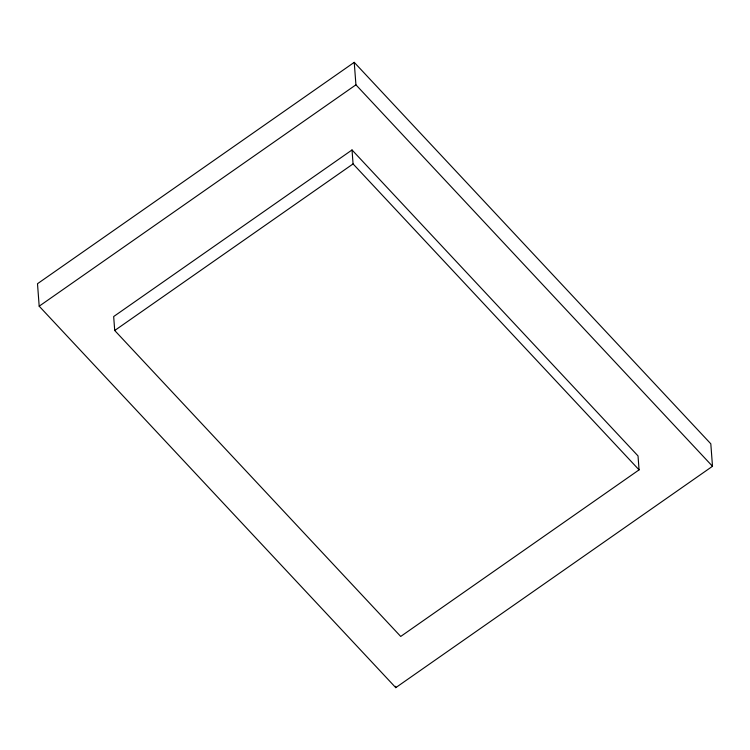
<?xml version="1.0" encoding="UTF-8"?>
<svg xmlns="http://www.w3.org/2000/svg" width="750" height="750" viewBox="0 0 750 750"><rect width="100%" height="100%" fill="white"/><g stroke="black" fill="none" stroke-linecap="round" stroke-linejoin="round"><path stroke-width="1.12" d="M354.234 62.353L37.5 283.716L39.188 306.188L395.766 687.647L712.5 466.284L710.812 443.812L354.234 62.353L355.931 84.825L712.5 466.284M39.188 306.188L355.931 84.825M352.022 149.963L113.672 316.547L114.713 330.497L400.716 636.45L639.066 469.866L638.025 455.925L352.022 149.963L353.072 163.912L639.066 469.866M114.713 330.497L353.072 163.912M395.663 686.306L395.766 687.647"/></g></svg>
